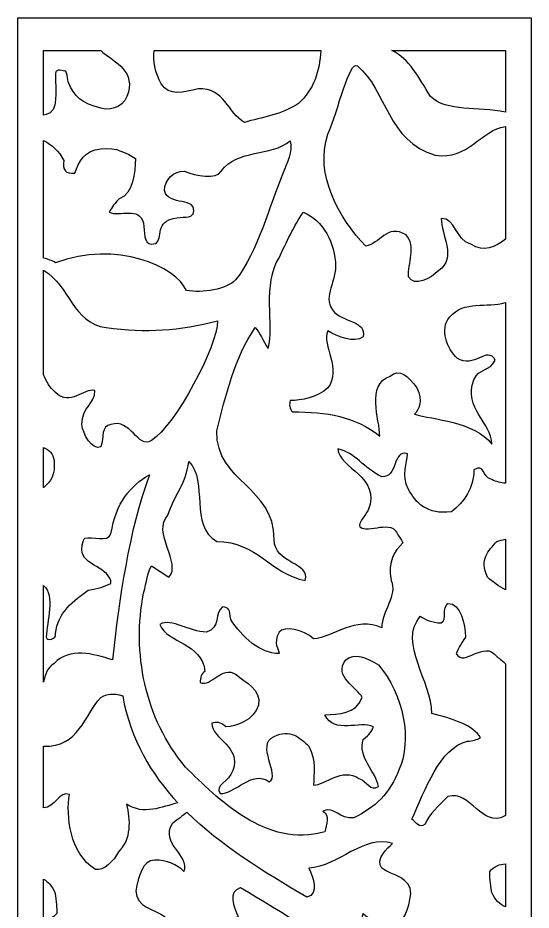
# Model space of a CAD drawing. Header units: centimetres. Extents: x -9 to 9, y -13.9 to 14.2.
# Drawn here: x -9.02 to -0.78, y -0.08 to 14.24 of the extents above; entities that cross this region are included whole.
import ezdxf

# ---------------------------------------------------------------- set-up
doc = ezdxf.new("R2010")
doc.units = ezdxf.units.CM
doc.header["$MEASUREMENT"] = 0
doc.layers.add('layer 1', color=7, linetype='Continuous')

msp = doc.modelspace()

# ---------------------------------------------------------------- linework, layer by layer
at = {"layer": 'layer 1', "color": 177}
for points, knots in [([(-0.78196, 14.24169), (-0.78196, 14.24169), (-9.02387, 14.24169), (-9.02387, 14.24169), (-9.02387, 14.24169), (-9.02387, 14.24169), (-9.02387, -13.91), (-9.02387, -13.91), (-9.02387, -13.91), (-9.02387, -13.91), (-0.78196, -13.91), (-0.78196, -13.91), (-0.78196, -13.91), (-0.78196, -13.91), (-0.78196, 14.24169), (-0.78196, 14.24169)], [0, 0, 0, 0, 0.2, 0.2, 0.2, 0.2, 0.4, 0.4, 0.4, 0.4, 0.6, 0.6, 0.6, 0.6, 1, 1, 1, 1]), ([(-7.69242, 13.715), (-7.69242, 13.715), (-8.6095, 13.715), (-8.6095, 13.715), (-8.6095, 13.715), (-8.6095, 13.715), (-8.6095, 12.67958), (-8.6095, 12.67958), (-8.6095, 12.67958), (-8.59565, 12.68287), (-8.58183, 12.68606), (-8.56802, 12.68913), (-8.56802, 12.68913), (-8.36472, 12.73604), (-8.41945, 13.04895), (-8.41945, 13.34618), (-8.41945, 13.34618), (-8.41945, 13.44005), (-8.28654, 13.38531), (-8.25527, 13.38531), (-8.25527, 13.38531), (-8.2317, 13.34618), (-8.2317, 13.31492), (-8.21617, 13.21322), (-8.21617, 13.21322), (-8.12232, 12.97856), (-7.99724, 12.86902), (-7.69231, 12.79081), (-7.69231, 12.79081), (-7.47336, 12.73604), (-7.30134, 12.84555), (-7.2465, 13.04895), (-7.2465, 13.04895), (-7.15764, 13.4303), (-7.52294, 13.55861), (-7.69242, 13.715)], [0, 0, 0, 0, 0.1, 0.1, 0.1, 0.1, 0.2, 0.2, 0.2, 0.2, 0.3, 0.3, 0.3, 0.3, 0.4, 0.4, 0.4, 0.4, 0.5, 0.5, 0.5, 0.5, 0.6, 0.6, 0.6, 0.6, 0.7, 0.7, 0.7, 0.7, 0.8, 0.8, 0.8, 0.8, 1, 1, 1, 1]), ([(-4.15934, 13.715), (-4.15934, 13.715), (-6.835, 13.715), (-6.835, 13.715), (-6.835, 13.715), (-6.86584, 13.56352), (-6.81193, 13.35513), (-6.72273, 13.18193), (-6.72273, 13.18193), (-6.59752, 12.97856), (-6.35524, 13.04895), (-6.12851, 13.10372), (-6.12851, 13.10372), (-5.70626, 13.12715), (-5.65154, 12.71257), (-5.38571, 12.56398), (-5.38571, 12.56398), (-5.11204, 12.64218), (-4.77585, 12.68913), (-4.51783, 12.86902), (-4.51783, 12.86902), (-4.2706, 13.086), (-4.17734, 13.39202), (-4.15934, 13.715)], [0, 0, 0, 0, 0.14285714, 0.14285714, 0.14285714, 0.14285714, 0.28571429, 0.28571429, 0.28571429, 0.28571429, 0.42857143, 0.42857143, 0.42857143, 0.42857143, 0.57142857, 0.57142857, 0.57142857, 0.57142857, 0.71428571, 0.71428571, 0.71428571, 0.71428571, 1, 1, 1, 1]), ([(-1.19633, 13.715), (-1.19633, 13.715), (-3.01771, 13.715), (-3.01771, 13.715), (-3.01771, 13.715), (-2.73855, 13.5878), (-2.58769, 13.2832), (-2.39888, 12.97856), (-2.39888, 12.97856), (-2.13268, 12.7246), (-1.63609, 12.82371), (-1.19633, 12.72843), (-1.19633, 12.72843), (-1.19633, 12.72843), (-1.19633, 13.715), (-1.19633, 13.715)], [0, 0, 0, 0, 0.2, 0.2, 0.2, 0.2, 0.4, 0.4, 0.4, 0.4, 0.6, 0.6, 0.6, 0.6, 1, 1, 1, 1]), ([(-1.19633, 10.68741), (-1.19633, 10.68741), (-1.19633, 12.49809), (-1.19633, 12.49809), (-1.19633, 12.49809), (-1.58728, 12.44592), (-1.79618, 11.94689), (-2.3207, 12.03987), (-2.3207, 12.03987), (-3.08695, 12.25107), (-3.10257, 13.08024), (-3.57173, 13.47136), (-3.57173, 13.47136), (-3.70466, 13.5652), (-3.87667, 12.75168), (-4.04868, 12.37623), (-4.04868, 12.37623), (-4.25981, 11.72697), (-3.86884, 11.02297), (-3.4388, 10.57709), (-3.4388, 10.57709), (-3.21205, 10.60838), (-3.10257, 10.94476), (-2.78982, 10.75701), (-2.78982, 10.75701), (-2.6178, 10.57709), (-2.76637, 10.29548), (-2.75071, 10.0843), (-2.75071, 10.0843), (-2.65691, 9.92004), (-2.39888, 10.05303), (-2.26595, 10.18598), (-2.26595, 10.18598), (-1.96883, 10.38936), (-2.22685, 10.75701), (-2.22685, 11.02297), (-2.22685, 11.02297), (-1.98448, 11.02297), (-2.00793, 10.68661), (-1.74991, 10.60838), (-1.74991, 10.60838), (-1.53398, 10.46982), (-1.36052, 10.56701), (-1.19633, 10.68741)], [0, 0, 0, 0, 0.08333333, 0.08333333, 0.08333333, 0.08333333, 0.16666667, 0.16666667, 0.16666667, 0.16666667, 0.25, 0.25, 0.25, 0.25, 0.33333333, 0.33333333, 0.33333333, 0.33333333, 0.41666667, 0.41666667, 0.41666667, 0.41666667, 0.5, 0.5, 0.5, 0.5, 0.58333333, 0.58333333, 0.58333333, 0.58333333, 0.66666667, 0.66666667, 0.66666667, 0.66666667, 0.75, 0.75, 0.75, 0.75, 0.83333333, 0.83333333, 0.83333333, 0.83333333, 1, 1, 1, 1]), ([(-8.6095, 12.27458), (-8.6095, 12.27458), (-8.6095, 10.38662), (-8.6095, 10.38662), (-8.6095, 10.38662), (-8.54326, 10.36878), (-8.47794, 10.34528), (-8.41945, 10.31115), (-8.41945, 10.31115), (-7.44207, 10.67877), (-6.48035, 10.24855), (-6.31616, 9.86526), (-6.31616, 9.86526), (-6.06594, 9.81835), (-5.66719, 9.88091), (-5.52644, 10.03736), (-5.52644, 10.03736), (-5.16678, 10.48323), (-4.97901, 11.24981), (-4.76802, 11.74262), (-4.76802, 11.74262), (-4.69765, 11.92253), (-4.61163, 12.0868), (-4.65062, 12.26672), (-4.65062, 12.26672), (-4.96351, 12.00857), (-5.49517, 12.14155), (-5.76101, 11.78175), (-5.76101, 11.78175), (-5.83138, 11.64876), (-6.16759, 11.69568), (-6.35524, 11.78175), (-6.35524, 11.78175), (-6.51946, 11.78175), (-6.66801, 11.64876), (-6.66801, 11.46883), (-6.66801, 11.46883), (-6.61326, 11.20288), (-6.12851, 11.39061), (-6.20669, 11.09337), (-6.20669, 11.09337), (-6.30053, 10.99951), (-6.40998, 11.07774), (-6.59752, 10.99951), (-6.59752, 10.99951), (-6.82439, 10.91345), (-6.66801, 10.60838), (-6.87912, 10.60838), (-6.87912, 10.60838), (-7.00423, 10.60838), (-6.98857, 10.81178), (-7.00423, 10.94476), (-7.00423, 10.94476), (-7.08232, 11.22636), (-7.37954, 11.03863), (-7.55936, 11.12467), (-7.55936, 11.12467), (-7.52809, 11.17161), (-7.50463, 11.22636), (-7.39518, 11.33587), (-7.39518, 11.33587), (-7.16843, 11.42973), (-7.13714, 11.75044), (-7.13714, 11.98512), (-7.13714, 11.98512), (-7.27007, 12.06335), (-7.43425, 12.17286), (-7.69231, 12.14155), (-7.69231, 12.14155), (-7.95033, 12.11809), (-8.05197, 11.93037), (-8.10672, 11.75044), (-8.10672, 11.75044), (-8.25527, 11.72697), (-8.30997, 11.80519), (-8.28654, 11.95384), (-8.28654, 11.95384), (-8.36326, 12.10412), (-8.47783, 12.20214), (-8.6095, 12.27458)], [0, 0, 0, 0, 0.04761905, 0.04761905, 0.04761905, 0.04761905, 0.0952381, 0.0952381, 0.0952381, 0.0952381, 0.14285714, 0.14285714, 0.14285714, 0.14285714, 0.19047619, 0.19047619, 0.19047619, 0.19047619, 0.23809524, 0.23809524, 0.23809524, 0.23809524, 0.28571429, 0.28571429, 0.28571429, 0.28571429, 0.33333333, 0.33333333, 0.33333333, 0.33333333, 0.38095238, 0.38095238, 0.38095238, 0.38095238, 0.42857143, 0.42857143, 0.42857143, 0.42857143, 0.47619048, 0.47619048, 0.47619048, 0.47619048, 0.52380952, 0.52380952, 0.52380952, 0.52380952, 0.57142857, 0.57142857, 0.57142857, 0.57142857, 0.61904762, 0.61904762, 0.61904762, 0.61904762, 0.66666667, 0.66666667, 0.66666667, 0.66666667, 0.71428571, 0.71428571, 0.71428571, 0.71428571, 0.76190476, 0.76190476, 0.76190476, 0.76190476, 0.80952381, 0.80952381, 0.80952381, 0.80952381, 0.85714286, 0.85714286, 0.85714286, 0.85714286, 0.9047619, 0.9047619, 0.9047619, 0.9047619, 1, 1, 1, 1]), ([(-1.19633, 6.7733), (-1.19633, 6.7733), (-1.19633, 9.67042), (-1.19633, 9.67042), (-1.19633, 9.67042), (-1.49696, 9.5823), (-1.85328, 9.7196), (-2.09394, 9.43503), (-2.09394, 9.43503), (-2.25032, 9.24731), (-2.14085, 8.93444), (-1.96883, 8.77799), (-1.96883, 8.77799), (-1.70298, 8.59806), (-1.48405, 8.98919), (-1.35894, 8.74667), (-1.35894, 8.74667), (-1.44495, 8.56678), (-1.617, 8.62152), (-1.70298, 8.43379), (-1.70298, 8.43379), (-1.87502, 7.96449), (-1.4137, 7.74547), (-1.4137, 7.40128), (-1.4137, 7.40128), (-1.70298, 7.76893), (-2.35978, 7.7924), (-2.65691, 7.87843), (-2.65691, 7.87843), (-2.58653, 7.94884), (-2.50835, 8.09743), (-2.6178, 8.30081), (-2.6178, 8.30081), (-2.75071, 8.48856), (-2.8993, 8.62152), (-3.04786, 8.48856), (-3.04786, 8.48856), (-3.4388, 8.35558), (-3.21205, 7.7924), (-3.21205, 7.52643), (-3.21205, 7.52643), (-3.603, 7.84715), (-4.07215, 7.91754), (-4.61163, 7.91754), (-4.61163, 7.91754), (-4.66638, 7.96449), (-4.66638, 8.0427), (-4.65062, 8.09743), (-4.65062, 8.09743), (-4.48642, 8.09743), (-4.20506, 8.1522), (-4.04868, 8.30081), (-4.04868, 8.30081), (-3.81411, 8.59806), (-4.15031, 8.98919), (-4.04868, 9.216), (-4.04868, 9.216), (-3.8845, 9.12217), (-3.62647, 9.01265), (-3.47788, 9.12217), (-3.47788, 9.12217), (-3.4388, 9.3803), (-3.75938, 9.34898), (-3.9392, 9.51328), (-3.9392, 9.51328), (-4.15031, 9.74012), (-3.92358, 9.95916), (-3.92358, 10.25638), (-3.92358, 10.25638), (-3.92358, 10.61622), (-4.12686, 10.99951), (-4.43963, 11.12467), (-4.43963, 11.12467), (-4.59601, 10.88998), (-4.70549, 10.6475), (-4.83056, 10.38936), (-4.83056, 10.38936), (-5.09644, 9.97479), (-4.90876, 9.30207), (-5.00258, 8.93444), (-5.00258, 8.93444), (-5.09644, 9.06739), (-5.13538, 9.19256), (-5.21367, 9.27078), (-5.21367, 9.27078), (-5.5499, 8.77799), (-5.68283, 8.17565), (-5.83138, 7.61247), (-5.83138, 7.61247), (-5.83138, 6.77551), (-4.90876, 6.72856), (-4.90876, 5.8681), (-4.90876, 5.8681), (-4.90876, 5.477), (-4.31453, 5.50047), (-4.40836, 5.21104), (-4.40836, 5.21104), (-4.96351, 5.31274), (-5.1824, 5.83683), (-5.83138, 5.83683), (-5.83138, 5.83683), (-6.27696, 6.09495), (-5.96428, 6.79896), (-6.27696, 7.11969), (-6.27696, 7.11969), (-6.3318, 6.74421), (-6.51946, 6.5721), (-6.61326, 6.2592), (-6.61326, 6.2592), (-6.87912, 5.99327), (-6.38651, 5.477), (-6.59752, 5.26579), (-6.59752, 5.26579), (-6.59752, 5.26579), (-6.87912, 5.44568), (-6.87912, 5.44568), (-6.87912, 5.44568), (-6.94948, 5.31274), (-6.94948, 5.21104), (-7.00423, 5.00767), (-7.00423, 5.00767), (-7.19189, 4.06115), (-6.98857, 2.99733), (-6.3318, 2.21511), (-6.3318, 2.21511), (-5.81574, 1.71448), (-5.04169, 0.90879), (-4.09559, 1.17474), (-4.09559, 1.17474), (-4.06432, 1.29206), (-4.00958, 1.44067), (-4.12686, 1.5111), (-4.12686, 1.5111), (-3.92358, 1.58932), (-3.86884, 1.37812), (-3.62647, 1.4016), (-3.62647, 1.4016), (-3.29023, 1.56585), (-3.04786, 1.79269), (-2.8993, 2.1838), (-2.8993, 2.1838), (-2.69589, 2.62968), (-2.82112, 3.38856), (-3.2355, 3.85778), (-3.2355, 3.85778), (-3.42316, 3.96729), (-3.603, 4.06115), (-3.75938, 3.936), (-3.75938, 3.936), (-3.96266, 3.67005), (-3.57173, 3.49015), (-3.49352, 3.33369), (-3.49352, 3.33369), (-3.603, 3.05209), (-3.86884, 3.07557), (-4.09559, 3.05209), (-4.09559, 3.05209), (-3.9392, 2.73931), (-3.53263, 2.96604), (-3.31371, 2.86434), (-3.31371, 2.86434), (-3.34488, 2.79394), (-3.36843, 2.73931), (-3.47788, 2.66095), (-3.47788, 2.66095), (-3.57173, 2.37157), (-3.26677, 2.13689), (-3.2355, 1.90221), (-3.2355, 1.90221), (-3.36843, 1.82401), (-3.39972, 1.98042), (-3.54827, 2.03519), (-3.54827, 2.03519), (-3.81411, 2.21511), (-4.09559, 1.9258), (-4.27543, 1.9258), (-4.27543, 1.9258), (-4.27543, 2.1056), (-4.2207, 2.31678), (-4.35361, 2.55146), (-4.35361, 2.55146), (-4.48642, 2.68443), (-4.65062, 2.83306), (-4.90876, 2.70791), (-4.90876, 2.70791), (-5.21367, 2.57504), (-4.79929, 2.08221), (-4.98694, 1.98042), (-4.98694, 1.98042), (-5.2606, 2.1838), (-5.5499, 1.76922), (-5.77666, 1.79269), (-5.77666, 1.79269), (-5.87048, 1.9258), (-5.62797, 1.98042), (-5.57335, 2.16036), (-5.57335, 2.16036), (-5.42481, 2.55146), (-5.90957, 2.66095), (-5.90957, 2.91911), (-5.90957, 2.91911), (-5.83138, 2.94259), (-5.77666, 2.94259), (-5.68283, 2.86434), (-5.68283, 2.86434), (-5.51862, 2.86434), (-5.23713, 2.96604), (-5.15895, 3.20852), (-5.15895, 3.20852), (-5.11204, 3.46668), (-5.37006, 3.57619), (-5.51862, 3.70131), (-5.51862, 3.70131), (-5.76101, 3.85778), (-5.90957, 3.49015), (-6.09721, 3.57619), (-6.09721, 3.57619), (-6.09721, 3.64658), (-6.07378, 3.72479), (-6.01903, 3.74827), (-6.01903, 3.74827), (-6.07378, 4.22542), (-6.61326, 4.19416), (-6.74621, 4.50704), (-6.74621, 4.50704), (-6.54291, 4.61657), (-6.27696, 4.38189), (-5.99558, 4.38189), (-5.99558, 4.38189), (-5.76101, 4.45228), (-5.87048, 4.69479), (-5.73753, 4.78864), (-5.73753, 4.78864), (-5.62797, 4.77299), (-5.62797, 4.74951), (-5.60462, 4.58526), (-5.60462, 4.58526), (-5.42481, 4.30367), (-5.13538, 4.03779), (-4.83056, 4.03779), (-4.83056, 4.03779), (-4.83056, 4.1159), (-4.93222, 4.19416), (-4.83056, 4.38189), (-4.83056, 4.38189), (-4.74458, 4.48357), (-4.43963, 4.4288), (-4.27543, 4.27237), (-4.27543, 4.27237), (-3.96266, 4.30367), (-3.603, 4.64), (-3.18066, 4.45228), (-3.18066, 4.45228), (-3.18066, 4.71825), (-2.92275, 4.97636), (-3.03221, 5.21104), (-3.03221, 5.21104), (-3.08695, 5.53176), (-2.97748, 5.68036), (-2.84455, 5.81335), (-2.84455, 5.81335), (-2.84455, 5.81335), (-2.87582, 5.89158), (-2.92275, 5.94631), (-2.92275, 5.94631), (-3.00875, 6.20447), (-3.39972, 5.96197), (-3.53263, 6.07149), (-3.53263, 6.07149), (-3.57173, 6.12626), (-3.4388, 6.2592), (-3.39972, 6.33746), (-3.39972, 6.33746), (-3.18066, 6.87717), (-3.86884, 7.01016), (-3.8845, 7.32306), (-3.8845, 7.32306), (-3.603, 7.26832), (-3.47788, 7.01016), (-3.18066, 6.87717), (-3.18066, 6.87717), (-2.92275, 6.85373), (-3.00875, 7.32306), (-2.76637, 7.24484), (-2.76637, 7.24484), (-2.76637, 7.09621), (-2.87582, 6.90846), (-2.75071, 6.67382), (-2.75071, 6.67382), (-2.64128, 6.46262), (-2.4536, 6.2592), (-2.06267, 6.31399), (-2.06267, 6.31399), (-1.85935, 6.46262), (-1.70298, 6.70509), (-1.70298, 6.98668), (-1.70298, 6.98668), (-1.52315, 7.09621), (-1.5779, 6.87717), (-1.4137, 6.83026), (-1.4137, 6.83026), (-1.33866, 6.79492), (-1.26673, 6.77707), (-1.19633, 6.7733)], [0, 0, 0, 0, 0.01298701, 0.01298701, 0.01298701, 0.01298701, 0.02597403, 0.02597403, 0.02597403, 0.02597403, 0.03896104, 0.03896104, 0.03896104, 0.03896104, 0.05194805, 0.05194805, 0.05194805, 0.05194805, 0.06493506, 0.06493506, 0.06493506, 0.06493506, 0.07792208, 0.07792208, 0.07792208, 0.07792208, 0.09090909, 0.09090909, 0.09090909, 0.09090909, 0.1038961, 0.1038961, 0.1038961, 0.1038961, 0.11688312, 0.11688312, 0.11688312, 0.11688312, 0.12987013, 0.12987013, 0.12987013, 0.12987013, 0.14285714, 0.14285714, 0.14285714, 0.14285714, 0.15584416, 0.15584416, 0.15584416, 0.15584416, 0.16883117, 0.16883117, 0.16883117, 0.16883117, 0.18181818, 0.18181818, 0.18181818, 0.18181818, 0.19480519, 0.19480519, 0.19480519, 0.19480519, 0.20779221, 0.20779221, 0.20779221, 0.20779221, 0.22077922, 0.22077922, 0.22077922, 0.22077922, 0.23376623, 0.23376623, 0.23376623, 0.23376623, 0.24675325, 0.24675325, 0.24675325, 0.24675325, 0.25974026, 0.25974026, 0.25974026, 0.25974026, 0.27272727, 0.27272727, 0.27272727, 0.27272727, 0.28571429, 0.28571429, 0.28571429, 0.28571429, 0.2987013, 0.2987013, 0.2987013, 0.2987013, 0.31168831, 0.31168831, 0.31168831, 0.31168831, 0.32467532, 0.32467532, 0.32467532, 0.32467532, 0.33766234, 0.33766234, 0.33766234, 0.33766234, 0.35064935, 0.35064935, 0.35064935, 0.35064935, 0.36363636, 0.36363636, 0.36363636, 0.36363636, 0.37662338, 0.37662338, 0.37662338, 0.37662338, 0.38961039, 0.38961039, 0.38961039, 0.38961039, 0.4025974, 0.4025974, 0.4025974, 0.4025974, 0.41558442, 0.41558442, 0.41558442, 0.41558442, 0.42857143, 0.42857143, 0.42857143, 0.42857143, 0.44155844, 0.44155844, 0.44155844, 0.44155844, 0.45454545, 0.45454545, 0.45454545, 0.45454545, 0.46753247, 0.46753247, 0.46753247, 0.46753247, 0.48051948, 0.48051948, 0.48051948, 0.48051948, 0.49350649, 0.49350649, 0.49350649, 0.49350649, 0.50649351, 0.50649351, 0.50649351, 0.50649351, 0.51948052, 0.51948052, 0.51948052, 0.51948052, 0.53246753, 0.53246753, 0.53246753, 0.53246753, 0.54545455, 0.54545455, 0.54545455, 0.54545455, 0.55844156, 0.55844156, 0.55844156, 0.55844156, 0.57142857, 0.57142857, 0.57142857, 0.57142857, 0.58441558, 0.58441558, 0.58441558, 0.58441558, 0.5974026, 0.5974026, 0.5974026, 0.5974026, 0.61038961, 0.61038961, 0.61038961, 0.61038961, 0.62337662, 0.62337662, 0.62337662, 0.62337662, 0.63636364, 0.63636364, 0.63636364, 0.63636364, 0.64935065, 0.64935065, 0.64935065, 0.64935065, 0.66233766, 0.66233766, 0.66233766, 0.66233766, 0.67532468, 0.67532468, 0.67532468, 0.67532468, 0.68831169, 0.68831169, 0.68831169, 0.68831169, 0.7012987, 0.7012987, 0.7012987, 0.7012987, 0.71428571, 0.71428571, 0.71428571, 0.71428571, 0.72727273, 0.72727273, 0.72727273, 0.72727273, 0.74025974, 0.74025974, 0.74025974, 0.74025974, 0.75324675, 0.75324675, 0.75324675, 0.75324675, 0.76623377, 0.76623377, 0.76623377, 0.76623377, 0.77922078, 0.77922078, 0.77922078, 0.77922078, 0.79220779, 0.79220779, 0.79220779, 0.79220779, 0.80519481, 0.80519481, 0.80519481, 0.80519481, 0.81818182, 0.81818182, 0.81818182, 0.81818182, 0.83116883, 0.83116883, 0.83116883, 0.83116883, 0.84415584, 0.84415584, 0.84415584, 0.84415584, 0.85714286, 0.85714286, 0.85714286, 0.85714286, 0.87012987, 0.87012987, 0.87012987, 0.87012987, 0.88311688, 0.88311688, 0.88311688, 0.88311688, 0.8961039, 0.8961039, 0.8961039, 0.8961039, 0.90909091, 0.90909091, 0.90909091, 0.90909091, 0.92207792, 0.92207792, 0.92207792, 0.92207792, 0.93506494, 0.93506494, 0.93506494, 0.93506494, 0.94805195, 0.94805195, 0.94805195, 0.94805195, 0.96103896, 0.96103896, 0.96103896, 0.96103896, 0.97402597, 0.97402597, 0.97402597, 0.97402597, 1, 1, 1, 1]), ([(-8.6095, 10.18995), (-8.6095, 10.18995), (-8.6095, 8.51063), (-8.6095, 8.51063), (-8.6095, 8.51063), (-8.56383, 8.40659), (-8.51332, 8.30267), (-8.41945, 8.23042), (-8.41945, 8.23042), (-8.17706, 7.99579), (-7.97377, 8.30081), (-7.78611, 8.2617), (-7.78611, 8.2617), (-7.78611, 8.0427), (-7.99724, 7.99579), (-7.99724, 7.71416), (-7.99724, 7.71416), (-7.97377, 7.55772), (-7.84086, 7.29959), (-7.69231, 7.35435), (-7.69231, 7.35435), (-7.63756, 7.51079), (-7.69231, 7.69073), (-7.52809, 7.71416), (-7.52809, 7.71416), (-7.21532, 7.82368), (-7.09795, 7.31523), (-6.87912, 7.45605), (-6.87912, 7.45605), (-6.48819, 7.70634), (-5.81574, 8.97355), (-5.81574, 9.3803), (-5.81574, 9.3803), (-6.43333, 9.216), (-6.9573, 9.18475), (-7.60629, 9.27078), (-7.60629, 9.27078), (-8.14754, 9.34169), (-8.18445, 9.9384), (-8.6095, 10.18995)], [0, 0, 0, 0, 0.09090909, 0.09090909, 0.09090909, 0.09090909, 0.18181818, 0.18181818, 0.18181818, 0.18181818, 0.27272727, 0.27272727, 0.27272727, 0.27272727, 0.36363636, 0.36363636, 0.36363636, 0.36363636, 0.45454545, 0.45454545, 0.45454545, 0.45454545, 0.54545455, 0.54545455, 0.54545455, 0.54545455, 0.63636364, 0.63636364, 0.63636364, 0.63636364, 0.72727273, 0.72727273, 0.72727273, 0.72727273, 0.81818182, 0.81818182, 0.81818182, 0.81818182, 1, 1, 1, 1]), ([(-8.6095, 7.34625), (-8.6095, 7.34625), (-8.6095, 6.70485), (-8.6095, 6.70485), (-8.6095, 6.70485), (-8.6095, 6.70485), (-8.60712, 6.70509), (-8.60712, 6.70509), (-8.60712, 6.70509), (-8.49765, 6.79896), (-8.41945, 6.90846), (-8.44292, 7.13533), (-8.44292, 7.13533), (-8.45492, 7.2495), (-8.52343, 7.30829), (-8.6095, 7.34625)], [0, 0, 0, 0, 0.2, 0.2, 0.2, 0.2, 0.4, 0.4, 0.4, 0.4, 0.6, 0.6, 0.6, 0.6, 1, 1, 1, 1]), ([(-8.6095, 5.13071), (-8.6095, 5.13071), (-8.6095, 3.57674), (-8.6095, 3.57674), (-8.6095, 3.57674), (-8.58773, 3.69856), (-8.54685, 3.81106), (-8.44292, 3.88126), (-8.44292, 3.88126), (-8.17706, 4.13937), (-7.82522, 4.03779), (-7.50463, 3.936), (-7.50463, 3.936), (-7.39518, 4.9216), (-7.2465, 5.99327), (-6.91039, 6.90846), (-6.91039, 6.90846), (-7.21532, 6.72856), (-7.44991, 6.46262), (-7.52809, 5.96197), (-7.52809, 5.96197), (-7.5827, 5.81335), (-7.82522, 5.92288), (-7.95033, 5.89158), (-7.95033, 5.89158), (-7.95033, 5.89158), (-7.99724, 5.81335), (-7.99724, 5.70384), (-7.99724, 5.70384), (-7.99724, 5.44568), (-7.52809, 5.42225), (-7.52809, 5.16409), (-7.52809, 5.16409), (-7.63756, 5.10934), (-7.73129, 5.08587), (-7.89547, 5.05459), (-7.89547, 5.05459), (-8.12232, 4.89816), (-8.38808, 4.69479), (-8.41945, 4.35841), (-8.41945, 4.35841), (-8.38808, 4.27237), (-8.56802, 4.22542), (-8.56802, 4.30367), (-8.56802, 4.30367), (-8.55414, 4.55216), (-8.42471, 4.97115), (-8.6095, 5.13071)], [0, 0, 0, 0, 0.07692308, 0.07692308, 0.07692308, 0.07692308, 0.15384615, 0.15384615, 0.15384615, 0.15384615, 0.23076923, 0.23076923, 0.23076923, 0.23076923, 0.30769231, 0.30769231, 0.30769231, 0.30769231, 0.38461538, 0.38461538, 0.38461538, 0.38461538, 0.46153846, 0.46153846, 0.46153846, 0.46153846, 0.53846154, 0.53846154, 0.53846154, 0.53846154, 0.61538462, 0.61538462, 0.61538462, 0.61538462, 0.69230769, 0.69230769, 0.69230769, 0.69230769, 0.76923077, 0.76923077, 0.76923077, 0.76923077, 0.84615385, 0.84615385, 0.84615385, 0.84615385, 1, 1, 1, 1]), ([(-1.19633, 5.06283), (-1.19633, 5.06283), (-1.19633, 5.87525), (-1.19633, 5.87525), (-1.19633, 5.87525), (-1.24078, 5.86294), (-1.28702, 5.84989), (-1.3355, 5.83683), (-1.3355, 5.83683), (-1.46842, 5.68036), (-1.617, 5.55522), (-1.48405, 5.26579), (-1.48405, 5.26579), (-1.38849, 5.18122), (-1.29635, 5.11222), (-1.19633, 5.06283)], [0, 0, 0, 0, 0.2, 0.2, 0.2, 0.2, 0.4, 0.4, 0.4, 0.4, 0.6, 0.6, 0.6, 0.6, 1, 1, 1, 1]), ([(-1.19633, 1.43878), (-1.19633, 1.43878), (-1.19633, 3.8711), (-1.19633, 3.8711), (-1.19633, 3.8711), (-1.23548, 3.91412), (-1.28021, 3.95507), (-1.3355, 3.99076), (-1.3355, 3.99076), (-1.5388, 4.27237), (-1.85935, 3.80301), (-1.98448, 4.03779), (-1.98448, 4.03779), (-1.96883, 4.09246), (-1.91412, 4.19416), (-1.83592, 4.30367), (-1.83592, 4.30367), (-1.83592, 4.50704), (-1.91412, 4.84338), (-2.11739, 4.84338), (-2.11739, 4.84338), (-2.22685, 4.77299), (-2.11739, 4.58526), (-2.22685, 4.53051), (-2.22685, 4.53051), (-2.37541, 4.53051), (-2.48489, 4.58526), (-2.56309, 4.64), (-2.56309, 4.64), (-2.92275, 4.19416), (-2.37541, 3.59965), (-2.37541, 3.07557), (-2.37541, 3.07557), (-2.06267, 2.99733), (-1.70298, 2.88781), (-1.59353, 2.68443), (-1.59353, 2.68443), (-1.64826, 2.66095), (-1.72644, 2.62968), (-1.80465, 2.62968), (-1.80465, 2.62968), (-2.25032, 2.52799), (-2.48489, 1.84744), (-2.69589, 1.37812), (-2.69589, 1.37812), (-2.6178, 1.32337), (-2.58653, 1.22951), (-2.48489, 1.2999), (-2.48489, 1.2999), (-2.43014, 1.45633), (-2.26595, 1.58932), (-2.11739, 1.74574), (-2.11739, 1.74574), (-1.74991, 1.84744), (-1.5779, 1.22951), (-1.20259, 1.43299), (-1.20259, 1.43299), (-1.20046, 1.43489), (-1.19837, 1.43684), (-1.19633, 1.43878)], [0, 0, 0, 0, 0.0625, 0.0625, 0.0625, 0.0625, 0.125, 0.125, 0.125, 0.125, 0.1875, 0.1875, 0.1875, 0.1875, 0.25, 0.25, 0.25, 0.25, 0.3125, 0.3125, 0.3125, 0.3125, 0.375, 0.375, 0.375, 0.375, 0.4375, 0.4375, 0.4375, 0.4375, 0.5, 0.5, 0.5, 0.5, 0.5625, 0.5625, 0.5625, 0.5625, 0.625, 0.625, 0.625, 0.625, 0.6875, 0.6875, 0.6875, 0.6875, 0.75, 0.75, 0.75, 0.75, 0.8125, 0.8125, 0.8125, 0.8125, 0.875, 0.875, 0.875, 0.875, 1, 1, 1, 1]), ([(-8.6095, 2.55193), (-8.6095, 2.55193), (-8.6095, 1.56255), (-8.6095, 1.56255), (-8.6095, 1.56255), (-8.4323, 1.55787), (-8.35235, 1.84421), (-8.19569, 1.77606), (-8.19569, 1.77606), (-8.25069, 1.43821), (-8.19569, 0.83322), (-7.77944, 0.57396), (-7.77944, 0.57396), (-7.64595, 0.54253), (-7.48102, 0.70752), (-7.41033, 0.8568), (-7.41033, 0.8568), (-7.19826, 1.04537), (-7.22185, 1.38322), (-7.27681, 1.61893), (-7.27681, 1.61893), (-7.00167, 1.4394), (-6.70832, 1.5789), (-6.45569, 1.64172), (-6.45569, 1.64172), (-6.88834, 2.10736), (-7.21184, 2.6597), (-7.34043, 3.35717), (-7.34043, 3.35717), (-7.50463, 3.41191), (-7.5827, 3.38856), (-7.69231, 3.33369), (-7.69231, 3.33369), (-7.95033, 3.05209), (-8.05197, 2.52799), (-8.60712, 2.55146), (-8.60712, 2.55146), (-8.60712, 2.55146), (-8.6095, 2.55193), (-8.6095, 2.55193)], [0, 0, 0, 0, 0.09090909, 0.09090909, 0.09090909, 0.09090909, 0.18181818, 0.18181818, 0.18181818, 0.18181818, 0.27272727, 0.27272727, 0.27272727, 0.27272727, 0.36363636, 0.36363636, 0.36363636, 0.36363636, 0.45454545, 0.45454545, 0.45454545, 0.45454545, 0.54545455, 0.54545455, 0.54545455, 0.54545455, 0.63636364, 0.63636364, 0.63636364, 0.63636364, 0.72727273, 0.72727273, 0.72727273, 0.72727273, 0.81818182, 0.81818182, 0.81818182, 0.81818182, 1, 1, 1, 1]), ([(-3.52513, -1.07661), (-4.07275, -0.54244), (-4.76192, -0.12232), (-5.44693, 0.28313), (-5.44693, 0.28313), (-5.6511, 0.22825), (-5.55688, -0.03889), (-5.47834, -0.18819), (-5.47834, -0.18819), (-5.96527, -0.21187), (-6.35795, -0.73816), (-6.82915, -0.58103), (-6.82915, -0.58103), (-6.75062, -0.52601), (-6.54645, -0.32175), (-6.65649, -0.18819), (-6.65649, -0.18819), (-6.82915, -0.06246), (-7.12759, -0.03889), (-7.12759, 0.22825), (-7.12759, 0.22825), (-7.08836, 0.46396), (-7.01764, 0.72322), (-6.82915, 0.72322), (-6.82915, 0.72322), (-6.62497, 0.72322), (-6.4679, 0.65251), (-6.35795, 0.54253), (-6.35795, 0.54253), (-6.26371, 0.80181), (-6.75062, 0.99037), (-6.54645, 1.30465), (-6.54645, 1.30465), (-6.46171, 1.3805), (-6.37192, 1.431), (-6.31013, 1.49215), (-6.31013, 1.49215), (-5.76301, 0.95477), (-5.07186, 0.53328), (-4.38488, 0.12666), (-4.38488, 0.12666), (-4.1816, 0.18131), (-4.27543, 0.44727), (-4.35361, 0.59589), (-4.35361, 0.59589), (-3.86884, 0.61947), (-3.47788, 1.14344), (-3.00875, 0.98699), (-3.00875, 0.98699), (-3.08695, 0.93223), (-3.29023, 0.72886), (-3.18066, 0.59589), (-3.18066, 0.59589), (-3.00875, 0.47074), (-2.71164, 0.44727), (-2.71164, 0.18131), (-2.71164, 0.18131), (-2.75071, -0.05334), (-2.82112, -0.31149), (-3.00875, -0.31149), (-3.00875, -0.31149), (-3.21205, -0.31149), (-3.36843, -0.24109), (-3.47788, -0.13157), (-3.47788, -0.13157), (-3.57173, -0.38972), (-3.08695, -0.57745), (-3.29023, -0.89036), (-3.29023, -0.89036), (-3.37442, -0.96569), (-3.46363, -1.01592), (-3.52513, -1.07661)], [0, 0, 0, 0, 0.05263158, 0.05263158, 0.05263158, 0.05263158, 0.10526316, 0.10526316, 0.10526316, 0.10526316, 0.15789474, 0.15789474, 0.15789474, 0.15789474, 0.21052632, 0.21052632, 0.21052632, 0.21052632, 0.26315789, 0.26315789, 0.26315789, 0.26315789, 0.31578947, 0.31578947, 0.31578947, 0.31578947, 0.36842105, 0.36842105, 0.36842105, 0.36842105, 0.42105263, 0.42105263, 0.42105263, 0.42105263, 0.47368421, 0.47368421, 0.47368421, 0.47368421, 0.52631579, 0.52631579, 0.52631579, 0.52631579, 0.57894737, 0.57894737, 0.57894737, 0.57894737, 0.63157895, 0.63157895, 0.63157895, 0.63157895, 0.68421053, 0.68421053, 0.68421053, 0.68421053, 0.73684211, 0.73684211, 0.73684211, 0.73684211, 0.78947368, 0.78947368, 0.78947368, 0.78947368, 0.84210526, 0.84210526, 0.84210526, 0.84210526, 0.89473684, 0.89473684, 0.89473684, 0.89473684, 1, 1, 1, 1]), ([(-1.19633, -0.02896), (-1.19633, -0.02896), (-1.19633, 0.6637), (-1.19633, 0.6637), (-1.19633, 0.6637), (-1.28992, 0.65901), (-1.37598, 0.62493), (-1.44495, 0.54113), (-1.44495, 0.54113), (-1.44495, 0.44727), (-1.44495, 0.36121), (-1.4137, 0.20479), (-1.4137, 0.20479), (-1.3651, 0.08326), (-1.28765, 0.01266), (-1.19633, -0.02896)], [0, 0, 0, 0, 0.2, 0.2, 0.2, 0.2, 0.4, 0.4, 0.4, 0.4, 0.6, 0.6, 0.6, 0.6, 1, 1, 1, 1]), ([(-8.6095, 0.4188), (-8.6095, 0.4188), (-8.6095, -0.25232), (-8.6095, -0.25232), (-8.6095, -0.25232), (-8.53106, -0.24064), (-8.4592, -0.20522), (-8.39991, -0.13317), (-8.39991, -0.13317), (-8.39991, -0.03889), (-8.39991, 0.04753), (-8.4313, 0.20466), (-8.4313, 0.20466), (-8.47284, 0.3085), (-8.53529, 0.3754), (-8.6095, 0.4188)], [0, 0, 0, 0, 0.2, 0.2, 0.2, 0.2, 0.4, 0.4, 0.4, 0.4, 0.6, 0.6, 0.6, 0.6, 1, 1, 1, 1])]:
    msp.add_open_spline(points, degree=3, knots=knots, dxfattribs=at)

doc.saveas('drawing.dxf')
